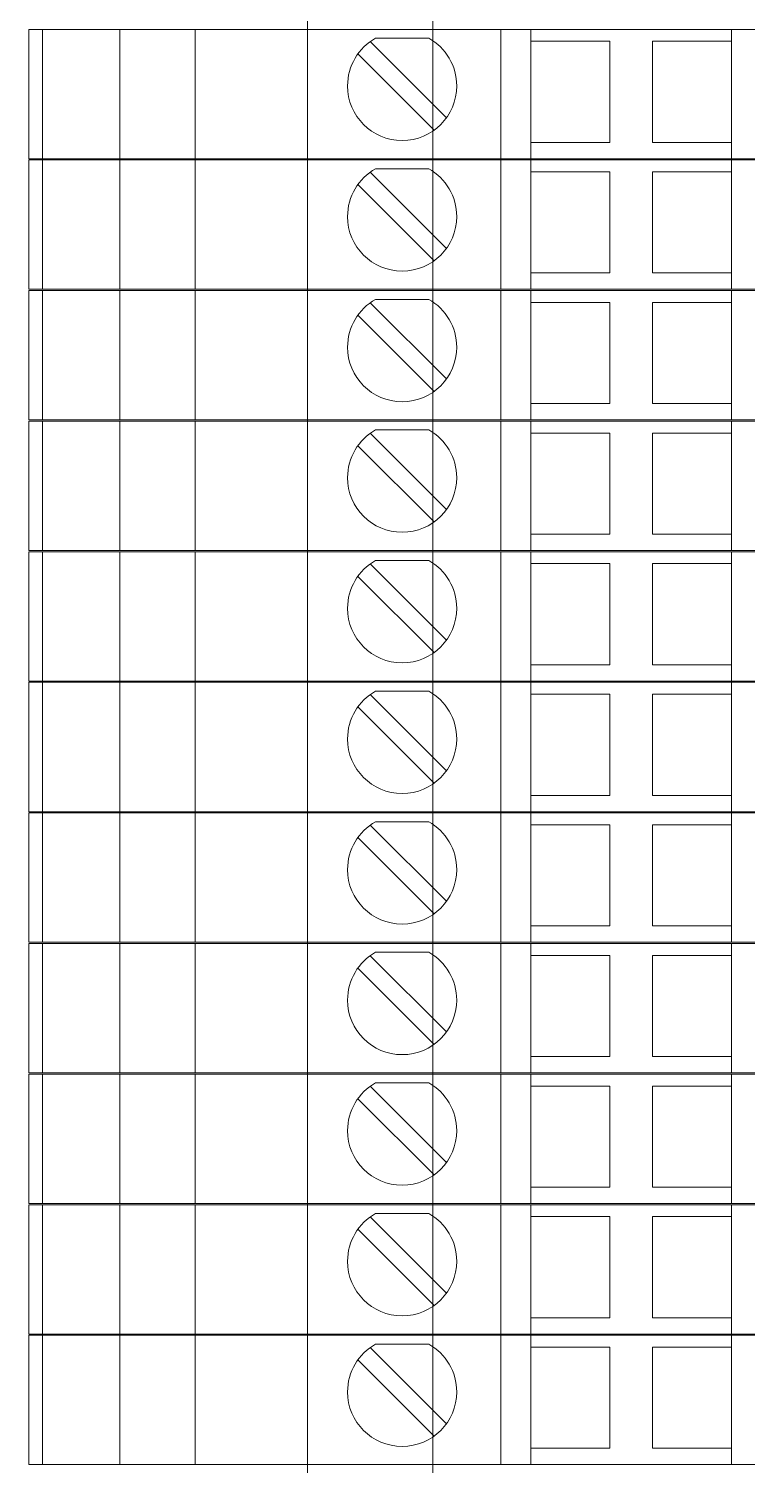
# Model space of a CAD drawing. Header units: millimetres. Extents: x 4962 to 7449, y 754 to 2938.
# Drawn here: x 6796.5 to 6825.2, y 2040.6 to 2097.8 of the extents above; entities that cross this region are included whole.
import ezdxf

# ---------------------------------------------------------------- set-up
doc = ezdxf.new("R2010")
doc.units = ezdxf.units.MM
doc.layers.add('000-PI-Oprema', color=30, linetype='Continuous', lineweight=5)
doc.layers.add('004-PI-DIN Šina', color=3, linetype='Continuous')

msp = doc.modelspace()

# ---------------------------------------------------------------- linework, layer by layer
at = {"layer": '000-PI-Oprema', "color": 0, "linetype": 'ByBlock', "lineweight": 0}
for p, q in [((6796.546, 2097.735), (6815.346, 2097.735)), ((6796.546, 2092.585), (6796.546, 2097.735)), ((6797.093, 2097.735), (6797.093, 2092.585)), ((6800.17, 2092.585), (6800.17, 2097.735)), ((6803.17, 2092.585), (6803.17, 2097.735)), ((6815.346, 2097.735), (6816.546, 2097.735)), ((6815.346, 2092.585), (6815.346, 2097.735)), ((6824.546, 2097.735), (6816.546, 2097.735)), ((6816.546, 2097.735), (6816.546, 2097.735)), ((6816.546, 2092.585), (6816.546, 2097.735)), ((6824.546, 2097.735), (6825.746, 2097.735)), ((6824.546, 2097.735), (6824.546, 2097.735)), ((6824.546, 2097.735), (6824.546, 2092.585)), ((6810.151, 2097.25), (6813.187, 2094.215)), ((6810.363, 2097.385), (6810.363, 2097.385)), ((6812.48, 2097.385), (6810.363, 2097.385)), ((6812.48, 2097.385), (6812.48, 2097.385)), ((6816.546, 2097.26), (6816.546, 2097.26)), ((6819.696, 2097.26), (6816.546, 2097.26)), ((6819.696, 2093.235), (6819.696, 2097.26)), ((6819.696, 2097.26), (6819.696, 2097.26)), ((6821.396, 2097.26), (6821.396, 2093.235)), ((6821.396, 2097.26), (6821.396, 2097.26)), ((6824.546, 2097.26), (6821.396, 2097.26)), ((6824.546, 2097.26), (6824.546, 2097.26)), ((6812.692, 2093.72), (6809.656, 2096.755)), ((6815.346, 2096.785), (6815.346, 2094.185)), ((6815.346, 2096.785), (6815.346, 2096.785)), ((6815.346, 2094.185), (6815.346, 2094.185)), ((6816.546, 2093.235), (6816.546, 2093.235)), ((6816.546, 2093.235), (6819.696, 2093.235)), ((6819.696, 2093.235), (6819.696, 2093.235)), ((6821.396, 2093.235), (6824.546, 2093.235)), ((6821.396, 2093.235), (6821.396, 2093.235)), ((6824.546, 2093.235), (6824.546, 2093.235)), ((6796.546, 2092.585), (6797.229, 2092.585)), ((6796.546, 2092.585), (6815.346, 2092.585)), ((6796.546, 2092.535), (6815.346, 2092.535)), ((6796.546, 2087.385), (6796.546, 2092.535)), ((6797.093, 2092.535), (6797.093, 2087.385)), ((6800.17, 2087.385), (6800.17, 2092.535)), ((6803.17, 2087.385), (6803.17, 2092.535)), ((6815.346, 2092.585), (6816.546, 2092.585)), ((6815.346, 2092.535), (6816.546, 2092.535)), ((6815.346, 2087.385), (6815.346, 2092.535)), ((6816.546, 2092.585), (6816.546, 2092.585)), ((6824.546, 2092.585), (6816.546, 2092.585)), ((6824.546, 2092.535), (6816.546, 2092.535)), ((6816.546, 2092.535), (6816.546, 2092.535)), ((6816.546, 2087.385), (6816.546, 2092.535)), ((6824.546, 2092.585), (6824.546, 2092.585)), ((6824.546, 2092.585), (6825.746, 2092.585)), ((6824.546, 2092.535), (6825.746, 2092.535)), ((6824.546, 2092.535), (6824.546, 2092.535)), ((6824.546, 2092.535), (6824.546, 2087.385)), ((6810.151, 2092.05), (6813.187, 2089.015)), ((6810.363, 2092.185), (6810.363, 2092.185)), ((6812.48, 2092.185), (6810.363, 2092.185)), ((6812.48, 2092.185), (6812.48, 2092.185)), ((6816.546, 2092.06), (6816.546, 2092.06)), ((6819.696, 2092.06), (6816.546, 2092.06)), ((6819.696, 2088.035), (6819.696, 2092.06)), ((6819.696, 2092.06), (6819.696, 2092.06)), ((6821.396, 2092.06), (6821.396, 2088.035)), ((6821.396, 2092.06), (6821.396, 2092.06)), ((6824.546, 2092.06), (6821.396, 2092.06)), ((6824.546, 2092.06), (6824.546, 2092.06)), ((6812.692, 2088.52), (6809.656, 2091.555)), ((6815.346, 2091.585), (6815.346, 2088.985)), ((6815.346, 2091.585), (6815.346, 2091.585)), ((6815.346, 2088.985), (6815.346, 2088.985)), ((6816.546, 2088.035), (6816.546, 2088.035)), ((6816.546, 2088.035), (6819.696, 2088.035)), ((6819.696, 2088.035), (6819.696, 2088.035)), ((6821.396, 2088.035), (6824.546, 2088.035)), ((6821.396, 2088.035), (6821.396, 2088.035)), ((6824.546, 2088.035), (6824.546, 2088.035)), ((6796.546, 2087.385), (6797.229, 2087.385)), ((6796.546, 2087.385), (6815.346, 2087.385)), ((6796.546, 2087.335), (6815.346, 2087.335)), ((6796.546, 2082.185), (6796.546, 2087.335)), ((6797.093, 2087.335), (6797.093, 2082.185)), ((6800.17, 2082.185), (6800.17, 2087.335)), ((6803.17, 2082.185), (6803.17, 2087.335)), ((6815.346, 2087.385), (6816.546, 2087.385)), ((6815.346, 2087.335), (6816.546, 2087.335)), ((6815.346, 2082.185), (6815.346, 2087.335)), ((6816.546, 2087.385), (6816.546, 2087.385)), ((6824.546, 2087.385), (6816.546, 2087.385)), ((6824.546, 2087.335), (6816.546, 2087.335)), ((6816.546, 2087.335), (6816.546, 2087.335)), ((6816.546, 2082.185), (6816.546, 2087.335)), ((6824.546, 2087.385), (6824.546, 2087.385)), ((6824.546, 2087.385), (6825.746, 2087.385)), ((6824.546, 2087.335), (6825.746, 2087.335)), ((6824.546, 2087.335), (6824.546, 2087.335)), ((6824.546, 2087.335), (6824.546, 2082.185)), ((6810.151, 2086.85), (6813.187, 2083.815)), ((6810.363, 2086.985), (6810.363, 2086.985)), ((6812.48, 2086.985), (6810.363, 2086.985)), ((6812.48, 2086.985), (6812.48, 2086.985)), ((6816.546, 2086.86), (6816.546, 2086.86)), ((6819.696, 2086.86), (6816.546, 2086.86)), ((6819.696, 2082.835), (6819.696, 2086.86)), ((6819.696, 2086.86), (6819.696, 2086.86)), ((6821.396, 2086.86), (6821.396, 2082.835)), ((6821.396, 2086.86), (6821.396, 2086.86)), ((6824.546, 2086.86), (6821.396, 2086.86)), ((6824.546, 2086.86), (6824.546, 2086.86)), ((6812.692, 2083.32), (6809.656, 2086.355)), ((6815.346, 2086.385), (6815.346, 2083.785)), ((6815.346, 2086.385), (6815.346, 2086.385)), ((6815.346, 2083.785), (6815.346, 2083.785)), ((6816.546, 2082.835), (6816.546, 2082.835)), ((6816.546, 2082.835), (6819.696, 2082.835)), ((6819.696, 2082.835), (6819.696, 2082.835)), ((6821.396, 2082.835), (6824.546, 2082.835)), ((6821.396, 2082.835), (6821.396, 2082.835)), ((6824.546, 2082.835), (6824.546, 2082.835)), ((6796.546, 2082.185), (6797.229, 2082.185)), ((6796.546, 2082.185), (6815.346, 2082.185)), ((6796.546, 2082.135), (6815.346, 2082.135)), ((6796.546, 2076.985), (6796.546, 2082.135)), ((6797.093, 2082.135), (6797.093, 2076.985)), ((6800.17, 2076.985), (6800.17, 2082.135)), ((6803.17, 2076.985), (6803.17, 2082.135)), ((6815.346, 2082.185), (6816.546, 2082.185)), ((6815.346, 2082.135), (6816.546, 2082.135)), ((6815.346, 2076.985), (6815.346, 2082.135)), ((6816.546, 2082.185), (6816.546, 2082.185)), ((6824.546, 2082.185), (6816.546, 2082.185)), ((6824.546, 2082.135), (6816.546, 2082.135)), ((6816.546, 2082.135), (6816.546, 2082.135)), ((6816.546, 2076.985), (6816.546, 2082.135)), ((6824.546, 2082.185), (6824.546, 2082.185)), ((6824.546, 2082.185), (6825.746, 2082.185)), ((6824.546, 2082.135), (6825.746, 2082.135)), ((6824.546, 2082.135), (6824.546, 2082.135)), ((6824.546, 2082.135), (6824.546, 2076.985)), ((6810.151, 2081.65), (6813.187, 2078.615)), ((6810.363, 2081.785), (6810.363, 2081.785)), ((6812.48, 2081.785), (6810.363, 2081.785)), ((6812.48, 2081.785), (6812.48, 2081.785)), ((6816.546, 2081.66), (6816.546, 2081.66)), ((6819.696, 2081.66), (6816.546, 2081.66)), ((6819.696, 2077.635), (6819.696, 2081.66)), ((6819.696, 2081.66), (6819.696, 2081.66)), ((6821.396, 2081.66), (6821.396, 2077.635)), ((6821.396, 2081.66), (6821.396, 2081.66)), ((6824.546, 2081.66), (6821.396, 2081.66)), ((6824.546, 2081.66), (6824.546, 2081.66)), ((6812.692, 2078.12), (6809.656, 2081.155)), ((6815.346, 2081.185), (6815.346, 2078.585)), ((6815.346, 2081.185), (6815.346, 2081.185)), ((6815.346, 2078.585), (6815.346, 2078.585)), ((6816.546, 2077.635), (6816.546, 2077.635)), ((6816.546, 2077.635), (6819.696, 2077.635)), ((6819.696, 2077.635), (6819.696, 2077.635)), ((6821.396, 2077.635), (6824.546, 2077.635)), ((6821.396, 2077.635), (6821.396, 2077.635)), ((6824.546, 2077.635), (6824.546, 2077.635)), ((6796.546, 2076.985), (6797.229, 2076.985)), ((6796.546, 2076.985), (6815.346, 2076.985)), ((6796.546, 2076.935), (6815.346, 2076.935)), ((6796.546, 2071.785), (6796.546, 2076.935)), ((6797.093, 2076.935), (6797.093, 2071.785)), ((6800.17, 2071.785), (6800.17, 2076.935)), ((6803.17, 2071.785), (6803.17, 2076.935)), ((6815.346, 2076.985), (6816.546, 2076.985)), ((6815.346, 2076.935), (6816.546, 2076.935)), ((6815.346, 2071.785), (6815.346, 2076.935)), ((6816.546, 2076.985), (6816.546, 2076.985)), ((6824.546, 2076.985), (6816.546, 2076.985)), ((6824.546, 2076.935), (6816.546, 2076.935)), ((6816.546, 2076.935), (6816.546, 2076.935)), ((6816.546, 2071.785), (6816.546, 2076.935)), ((6824.546, 2076.985), (6824.546, 2076.985)), ((6824.546, 2076.985), (6825.746, 2076.985)), ((6824.546, 2076.935), (6825.746, 2076.935)), ((6824.546, 2076.935), (6824.546, 2076.935)), ((6824.546, 2076.935), (6824.546, 2071.785)), ((6810.151, 2076.45), (6813.187, 2073.415)), ((6810.363, 2076.585), (6810.363, 2076.585)), ((6812.48, 2076.585), (6810.363, 2076.585)), ((6812.48, 2076.585), (6812.48, 2076.585)), ((6816.546, 2076.46), (6816.546, 2076.46)), ((6819.696, 2076.46), (6816.546, 2076.46)), ((6819.696, 2072.435), (6819.696, 2076.46)), ((6819.696, 2076.46), (6819.696, 2076.46)), ((6821.396, 2076.46), (6821.396, 2072.435)), ((6821.396, 2076.46), (6821.396, 2076.46)), ((6824.546, 2076.46), (6821.396, 2076.46)), ((6824.546, 2076.46), (6824.546, 2076.46)), ((6812.692, 2072.92), (6809.656, 2075.955)), ((6815.346, 2075.985), (6815.346, 2073.385)), ((6815.346, 2075.985), (6815.346, 2075.985)), ((6815.346, 2073.385), (6815.346, 2073.385)), ((6816.546, 2072.435), (6816.546, 2072.435)), ((6816.546, 2072.435), (6819.696, 2072.435)), ((6819.696, 2072.435), (6819.696, 2072.435)), ((6821.396, 2072.435), (6824.546, 2072.435)), ((6821.396, 2072.435), (6821.396, 2072.435)), ((6824.546, 2072.435), (6824.546, 2072.435)), ((6796.546, 2071.785), (6797.229, 2071.785)), ((6796.546, 2071.785), (6815.346, 2071.785)), ((6815.346, 2071.785), (6816.546, 2071.785)), ((6816.546, 2071.785), (6816.546, 2071.785)), ((6824.546, 2071.785), (6816.546, 2071.785)), ((6824.546, 2071.785), (6824.546, 2071.785)), ((6824.546, 2071.785), (6825.746, 2071.785)), ((6796.546, 2071.735), (6815.346, 2071.735)), ((6796.546, 2066.585), (6796.546, 2071.735)), ((6797.093, 2071.735), (6797.093, 2066.585)), ((6800.17, 2066.585), (6800.17, 2071.735)), ((6803.17, 2066.585), (6803.17, 2071.735)), ((6810.151, 2071.25), (6813.187, 2068.215)), ((6810.363, 2071.385), (6810.363, 2071.385)), ((6812.48, 2071.385), (6810.363, 2071.385)), ((6812.48, 2071.385), (6812.48, 2071.385)), ((6815.346, 2071.735), (6816.546, 2071.735)), ((6815.346, 2066.585), (6815.346, 2071.735)), ((6824.546, 2071.735), (6816.546, 2071.735)), ((6816.546, 2071.735), (6816.546, 2071.735)), ((6816.546, 2066.585), (6816.546, 2071.735)), ((6816.546, 2071.26), (6816.546, 2071.26)), ((6819.696, 2071.26), (6816.546, 2071.26)), ((6819.696, 2067.235), (6819.696, 2071.26)), ((6819.696, 2071.26), (6819.696, 2071.26)), ((6821.396, 2071.26), (6821.396, 2067.235)), ((6821.396, 2071.26), (6821.396, 2071.26)), ((6824.546, 2071.26), (6821.396, 2071.26)), ((6824.546, 2071.735), (6825.746, 2071.735)), ((6824.546, 2071.735), (6824.546, 2071.735)), ((6824.546, 2071.735), (6824.546, 2066.585)), ((6824.546, 2071.26), (6824.546, 2071.26)), ((6812.692, 2067.72), (6809.656, 2070.755)), ((6815.346, 2070.785), (6815.346, 2068.185)), ((6815.346, 2070.785), (6815.346, 2070.785)), ((6815.346, 2068.185), (6815.346, 2068.185)), ((6816.546, 2067.235), (6816.546, 2067.235)), ((6816.546, 2067.235), (6819.696, 2067.235)), ((6819.696, 2067.235), (6819.696, 2067.235)), ((6821.396, 2067.235), (6824.546, 2067.235)), ((6821.396, 2067.235), (6821.396, 2067.235)), ((6824.546, 2067.235), (6824.546, 2067.235)), ((6796.546, 2066.585), (6797.229, 2066.585)), ((6796.546, 2066.585), (6815.346, 2066.585)), ((6796.546, 2066.535), (6815.346, 2066.535)), ((6796.546, 2061.385), (6796.546, 2066.535)), ((6797.093, 2066.535), (6797.093, 2061.385)), ((6800.17, 2061.385), (6800.17, 2066.535)), ((6803.17, 2061.385), (6803.17, 2066.535)), ((6810.363, 2066.185), (6810.363, 2066.185)), ((6812.48, 2066.185), (6810.363, 2066.185)), ((6812.48, 2066.185), (6812.48, 2066.185)), ((6815.346, 2066.585), (6816.546, 2066.585)), ((6815.346, 2066.535), (6816.546, 2066.535)), ((6815.346, 2061.385), (6815.346, 2066.535)), ((6816.546, 2066.585), (6816.546, 2066.585)), ((6824.546, 2066.585), (6816.546, 2066.585)), ((6824.546, 2066.535), (6816.546, 2066.535)), ((6816.546, 2066.535), (6816.546, 2066.535)), ((6816.546, 2061.385), (6816.546, 2066.535)), ((6824.546, 2066.585), (6824.546, 2066.585)), ((6824.546, 2066.585), (6825.746, 2066.585)), ((6824.546, 2066.535), (6825.746, 2066.535)), ((6824.546, 2066.535), (6824.546, 2066.535)), ((6824.546, 2066.535), (6824.546, 2061.385)), ((6812.692, 2062.52), (6809.656, 2065.555)), ((6810.151, 2066.05), (6813.187, 2063.015)), ((6815.346, 2065.585), (6815.346, 2062.985)), ((6815.346, 2065.585), (6815.346, 2065.585)), ((6816.546, 2066.06), (6816.546, 2066.06)), ((6819.696, 2066.06), (6816.546, 2066.06)), ((6819.696, 2062.035), (6819.696, 2066.06)), ((6819.696, 2066.06), (6819.696, 2066.06)), ((6821.396, 2066.06), (6821.396, 2062.035)), ((6821.396, 2066.06), (6821.396, 2066.06)), ((6824.546, 2066.06), (6821.396, 2066.06)), ((6824.546, 2066.06), (6824.546, 2066.06)), ((6815.346, 2062.985), (6815.346, 2062.985)), ((6816.546, 2062.035), (6816.546, 2062.035)), ((6816.546, 2062.035), (6819.696, 2062.035)), ((6819.696, 2062.035), (6819.696, 2062.035)), ((6821.396, 2062.035), (6824.546, 2062.035)), ((6821.396, 2062.035), (6821.396, 2062.035)), ((6824.546, 2062.035), (6824.546, 2062.035)), ((6796.546, 2061.385), (6797.229, 2061.385)), ((6796.546, 2061.385), (6815.346, 2061.385)), ((6796.546, 2061.335), (6815.346, 2061.335)), ((6796.546, 2056.185), (6796.546, 2061.335)), ((6797.093, 2061.335), (6797.093, 2056.185)), ((6800.17, 2056.185), (6800.17, 2061.335)), ((6803.17, 2056.185), (6803.17, 2061.335)), ((6810.363, 2060.985), (6810.363, 2060.985)), ((6812.48, 2060.985), (6810.363, 2060.985)), ((6812.48, 2060.985), (6812.48, 2060.985)), ((6815.346, 2061.385), (6816.546, 2061.385)), ((6815.346, 2061.335), (6816.546, 2061.335)), ((6815.346, 2056.185), (6815.346, 2061.335)), ((6816.546, 2061.385), (6816.546, 2061.385)), ((6824.546, 2061.385), (6816.546, 2061.385)), ((6824.546, 2061.335), (6816.546, 2061.335)), ((6816.546, 2061.335), (6816.546, 2061.335)), ((6816.546, 2056.185), (6816.546, 2061.335)), ((6824.546, 2061.385), (6824.546, 2061.385)), ((6824.546, 2061.385), (6825.746, 2061.385)), ((6824.546, 2061.335), (6825.746, 2061.335)), ((6824.546, 2061.335), (6824.546, 2061.335)), ((6824.546, 2061.335), (6824.546, 2056.185)), ((6812.692, 2057.32), (6809.656, 2060.355)), ((6810.151, 2060.85), (6813.187, 2057.815)), ((6815.346, 2060.385), (6815.346, 2057.785)), ((6815.346, 2060.385), (6815.346, 2060.385)), ((6816.546, 2060.86), (6816.546, 2060.86)), ((6819.696, 2060.86), (6816.546, 2060.86)), ((6819.696, 2056.835), (6819.696, 2060.86)), ((6819.696, 2060.86), (6819.696, 2060.86)), ((6821.396, 2060.86), (6821.396, 2056.835)), ((6821.396, 2060.86), (6821.396, 2060.86)), ((6824.546, 2060.86), (6821.396, 2060.86)), ((6824.546, 2060.86), (6824.546, 2060.86)), ((6815.346, 2057.785), (6815.346, 2057.785)), ((6816.546, 2056.835), (6816.546, 2056.835)), ((6816.546, 2056.835), (6819.696, 2056.835)), ((6819.696, 2056.835), (6819.696, 2056.835)), ((6821.396, 2056.835), (6824.546, 2056.835)), ((6821.396, 2056.835), (6821.396, 2056.835)), ((6824.546, 2056.835), (6824.546, 2056.835)), ((6796.546, 2056.185), (6797.229, 2056.185)), ((6796.546, 2056.185), (6815.346, 2056.185)), ((6796.546, 2056.135), (6815.346, 2056.135)), ((6796.546, 2050.985), (6796.546, 2056.135)), ((6797.093, 2056.135), (6797.093, 2050.985)), ((6800.17, 2050.985), (6800.17, 2056.135)), ((6803.17, 2050.985), (6803.17, 2056.135)), ((6810.363, 2055.785), (6810.363, 2055.785)), ((6812.48, 2055.785), (6810.363, 2055.785)), ((6812.48, 2055.785), (6812.48, 2055.785)), ((6815.346, 2056.185), (6816.546, 2056.185)), ((6815.346, 2056.135), (6816.546, 2056.135)), ((6815.346, 2050.985), (6815.346, 2056.135)), ((6816.546, 2056.185), (6816.546, 2056.185)), ((6824.546, 2056.185), (6816.546, 2056.185)), ((6824.546, 2056.135), (6816.546, 2056.135)), ((6816.546, 2056.135), (6816.546, 2056.135)), ((6816.546, 2050.985), (6816.546, 2056.135)), ((6824.546, 2056.185), (6824.546, 2056.185)), ((6824.546, 2056.185), (6825.746, 2056.185)), ((6824.546, 2056.135), (6825.746, 2056.135)), ((6824.546, 2056.135), (6824.546, 2056.135)), ((6824.546, 2056.135), (6824.546, 2050.985)), ((6810.151, 2055.65), (6813.187, 2052.615)), ((6816.546, 2055.66), (6816.546, 2055.66)), ((6819.696, 2055.66), (6816.546, 2055.66)), ((6819.696, 2051.635), (6819.696, 2055.66)), ((6819.696, 2055.66), (6819.696, 2055.66)), ((6821.396, 2055.66), (6821.396, 2051.635)), ((6821.396, 2055.66), (6821.396, 2055.66)), ((6824.546, 2055.66), (6821.396, 2055.66)), ((6824.546, 2055.66), (6824.546, 2055.66)), ((6812.692, 2052.12), (6809.656, 2055.155)), ((6815.346, 2055.185), (6815.346, 2052.585)), ((6815.346, 2055.185), (6815.346, 2055.185)), ((6815.346, 2052.585), (6815.346, 2052.585)), ((6816.546, 2051.635), (6816.546, 2051.635)), ((6816.546, 2051.635), (6819.696, 2051.635)), ((6819.696, 2051.635), (6819.696, 2051.635)), ((6821.396, 2051.635), (6824.546, 2051.635)), ((6821.396, 2051.635), (6821.396, 2051.635)), ((6824.546, 2051.635), (6824.546, 2051.635)), ((6796.546, 2050.985), (6797.229, 2050.985)), ((6796.546, 2050.985), (6815.346, 2050.985)), ((6796.546, 2050.935), (6815.346, 2050.935)), ((6796.546, 2045.785), (6796.546, 2050.935)), ((6797.093, 2050.935), (6797.093, 2045.785)), ((6800.17, 2045.785), (6800.17, 2050.935)), ((6803.17, 2045.785), (6803.17, 2050.935)), ((6815.346, 2050.985), (6816.546, 2050.985)), ((6815.346, 2050.935), (6816.546, 2050.935)), ((6815.346, 2045.785), (6815.346, 2050.935)), ((6816.546, 2050.985), (6816.546, 2050.985)), ((6824.546, 2050.985), (6816.546, 2050.985)), ((6824.546, 2050.935), (6816.546, 2050.935)), ((6816.546, 2050.935), (6816.546, 2050.935)), ((6816.546, 2045.785), (6816.546, 2050.935)), ((6824.546, 2050.985), (6824.546, 2050.985)), ((6824.546, 2050.985), (6825.746, 2050.985)), ((6824.546, 2050.935), (6825.746, 2050.935)), ((6824.546, 2050.935), (6824.546, 2050.935)), ((6824.546, 2050.935), (6824.546, 2045.785)), ((6810.151, 2050.45), (6813.187, 2047.415)), ((6810.363, 2050.585), (6810.363, 2050.585)), ((6812.48, 2050.585), (6810.363, 2050.585)), ((6812.48, 2050.585), (6812.48, 2050.585)), ((6816.546, 2050.46), (6816.546, 2050.46)), ((6819.696, 2050.46), (6816.546, 2050.46)), ((6819.696, 2046.435), (6819.696, 2050.46)), ((6819.696, 2050.46), (6819.696, 2050.46)), ((6821.396, 2050.46), (6821.396, 2046.435)), ((6821.396, 2050.46), (6821.396, 2050.46)), ((6824.546, 2050.46), (6821.396, 2050.46)), ((6824.546, 2050.46), (6824.546, 2050.46)), ((6812.692, 2046.92), (6809.656, 2049.955)), ((6815.346, 2049.985), (6815.346, 2047.385)), ((6815.346, 2049.985), (6815.346, 2049.985)), ((6815.346, 2047.385), (6815.346, 2047.385)), ((6816.546, 2046.435), (6816.546, 2046.435)), ((6816.546, 2046.435), (6819.696, 2046.435)), ((6819.696, 2046.435), (6819.696, 2046.435)), ((6821.396, 2046.435), (6824.546, 2046.435)), ((6821.396, 2046.435), (6821.396, 2046.435)), ((6824.546, 2046.435), (6824.546, 2046.435)), ((6796.546, 2045.785), (6797.229, 2045.785)), ((6796.546, 2045.785), (6815.346, 2045.785)), ((6796.546, 2045.735), (6815.346, 2045.735)), ((6796.546, 2040.585), (6796.546, 2045.735)), ((6797.093, 2045.735), (6797.093, 2040.585)), ((6800.17, 2040.585), (6800.17, 2045.735)), ((6803.17, 2040.585), (6803.17, 2045.735)), ((6815.346, 2045.785), (6816.546, 2045.785)), ((6815.346, 2045.735), (6816.546, 2045.735)), ((6815.346, 2040.585), (6815.346, 2045.735)), ((6816.546, 2045.785), (6816.546, 2045.785)), ((6824.546, 2045.785), (6816.546, 2045.785)), ((6824.546, 2045.735), (6816.546, 2045.735)), ((6816.546, 2045.735), (6816.546, 2045.735)), ((6816.546, 2040.585), (6816.546, 2045.735)), ((6824.546, 2045.785), (6824.546, 2045.785)), ((6824.546, 2045.785), (6825.746, 2045.785)), ((6824.546, 2045.735), (6825.746, 2045.735)), ((6824.546, 2045.735), (6824.546, 2045.735)), ((6824.546, 2045.735), (6824.546, 2040.585)), ((6810.151, 2045.25), (6813.187, 2042.215)), ((6810.363, 2045.385), (6810.363, 2045.385)), ((6812.48, 2045.385), (6810.363, 2045.385)), ((6812.48, 2045.385), (6812.48, 2045.385)), ((6816.546, 2045.26), (6816.546, 2045.26)), ((6819.696, 2045.26), (6816.546, 2045.26)), ((6819.696, 2041.235), (6819.696, 2045.26)), ((6819.696, 2045.26), (6819.696, 2045.26)), ((6821.396, 2045.26), (6821.396, 2041.235)), ((6821.396, 2045.26), (6821.396, 2045.26)), ((6824.546, 2045.26), (6821.396, 2045.26)), ((6824.546, 2045.26), (6824.546, 2045.26)), ((6812.692, 2041.72), (6809.656, 2044.755)), ((6815.346, 2044.785), (6815.346, 2042.185)), ((6815.346, 2044.785), (6815.346, 2044.785)), ((6815.346, 2042.185), (6815.346, 2042.185)), ((6816.546, 2041.235), (6816.546, 2041.235)), ((6816.546, 2041.235), (6819.696, 2041.235)), ((6819.696, 2041.235), (6819.696, 2041.235)), ((6821.396, 2041.235), (6824.546, 2041.235)), ((6821.396, 2041.235), (6821.396, 2041.235)), ((6824.546, 2041.235), (6824.546, 2041.235)), ((6796.546, 2040.585), (6797.229, 2040.585)), ((6796.546, 2040.585), (6815.346, 2040.585)), ((6815.346, 2040.585), (6816.546, 2040.585)), ((6816.546, 2040.585), (6816.546, 2040.585)), ((6824.546, 2040.585), (6816.546, 2040.585)), ((6824.546, 2040.585), (6824.546, 2040.585)), ((6824.546, 2040.585), (6825.746, 2040.585))]:
    msp.add_line(p, q, dxfattribs=at)
for centre, start, end in [((6811.421, 2095.485), 119.1246, 180), ((6811.421, 2095.485), 0, 60.8754), ((6811.421, 2095.485), 180, 0), ((6811.421, 2090.285), 119.1246, 180), ((6811.421, 2090.285), 0, 60.8754), ((6811.421, 2090.285), 180, 0), ((6811.421, 2085.085), 119.1246, 180), ((6811.421, 2085.085), 0, 60.8754), ((6811.421, 2085.085), 180, 0), ((6811.421, 2079.885), 119.1246, 180), ((6811.421, 2079.885), 0, 60.8754), ((6811.421, 2079.885), 180, 0), ((6811.421, 2074.685), 119.1246, 180), ((6811.421, 2074.685), 0, 60.8754), ((6811.421, 2074.685), 180, 0), ((6811.421, 2069.485), 119.1246, 180), ((6811.421, 2069.485), 0, 60.8754), ((6811.421, 2069.485), 180, 0), ((6811.421, 2064.285), 119.1246, 180), ((6811.421, 2064.285), 0, 60.8754), ((6811.421, 2064.285), 180, 0), ((6811.421, 2059.085), 119.1246, 180), ((6811.421, 2059.085), 0, 60.8754), ((6811.421, 2059.085), 180, 0), ((6811.421, 2053.885), 119.1246, 180), ((6811.421, 2053.885), 0, 60.8754), ((6811.421, 2053.885), 180, 0), ((6811.421, 2048.685), 119.1246, 180), ((6811.421, 2048.685), 0, 60.8754), ((6811.421, 2048.685), 180, 0), ((6811.421, 2043.485), 119.1246, 180), ((6811.421, 2043.485), 0, 60.8754), ((6811.421, 2043.485), 180, 0)]:
    msp.add_arc(centre, 2.175, start, end, dxfattribs=at)
at = {"layer": '004-PI-DIN Šina', "color": 0, "linetype": 'ByBlock', "lineweight": 0}
msp.add_lwpolyline([(6807.646, 1177.585), (6842.646, 1177.585), (6842.646, 2607.585), (6807.646, 2607.585)], close=True, dxfattribs=at)
msp.add_lwpolyline([(6812.646, 2607.585), (6812.646, 1177.585)], dxfattribs=at)

doc.saveas('drawing.dxf')
